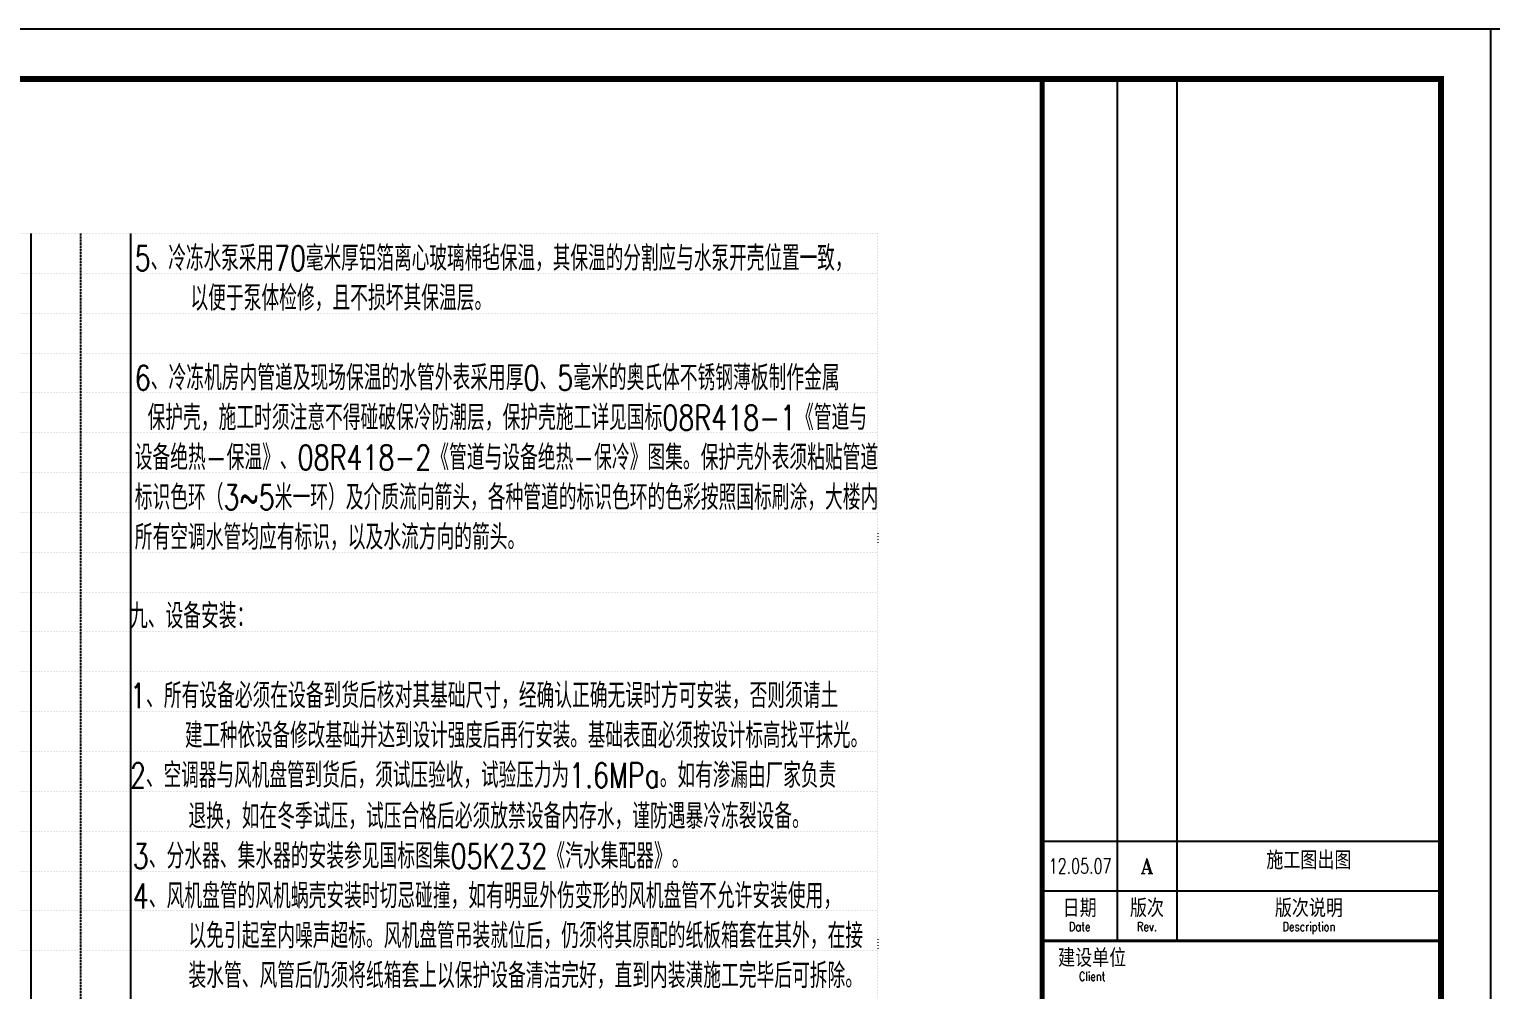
# Model space of a CAD drawing. Extents: x -345393 to -54719, y 203828 to 476815.
# Drawn here: x -206525 to -177193, y 383093 to 402376 of the extents above; entities that cross this region are included whole.
import ezdxf
from ezdxf.enums import TextEntityAlignment as Align

# ---------------------------------------------------------------- set-up
doc = ezdxf.new("R2010")
doc.units = 0
doc.header["$LTSCALE"] = 1000
doc.header["$MEASUREMENT"] = 0
doc.linetypes.add('ACAD_ISO07W100', pattern=[3, 0, -3])
doc.linetypes.add('DASHED', pattern=[0.75, 0.5, -0.25])
doc.layers.get('0').update_dxf_attribs({"color": 252, "linetype": 'CONTINUOUS'})
doc.layers.get('Defpoints').update_dxf_attribs({"color": 252, "linetype": 'CONTINUOUS'})
doc.layers.add('图框', color=252, linetype='CONTINUOUS')
doc.layers.add('暖通-风-说明', color=3, linetype='CONTINUOUS')
doc.styles.add('K-SM1', font='romans.shx', dxfattribs={"width": 0.75, "bigfont": 'tjhztxt.shx'})
doc.styles.add('TKZ1_tjhts.shx', font='tjromant.shx', dxfattribs={"bigfont": 'tjhts.shx'})
doc.styles.add('TKZ2_tjkts.shx', font='tjromant.shx', dxfattribs={"bigfont": 'tjkts.shx'})

# ---------------------------------------------------------------- blocks, each defined once
blk = doc.blocks.new('TJAD_TK_A1')
for p, q in [((1266.38, 940.45), (1266.38, 767.45)), ((1278.38, 940.45), (1278.38, 767.45)), ((1251.38, 777.45), (1263.38, 777.45)), ((1251.38, 777.45), (1331.38, 777.45)), ((1251.38, 767.45), (1331.38, 767.45))]:
    blk.add_line(p, q)
for points, const_width in [([(1251.38, 940.45), (1251.38, 366.45)], 1), ([(1251.38, 767.45), (1331.38, 767.45)], 0.6)]:
    blk.add_lwpolyline(points, dxfattribs=dict(const_width=const_width))
at = {"layer": '图框'}
for p, q in [((1341.38, 950.45), (500.38, 950.45)), ((500.38, 356.45), (500.38, 950.45)), ((1341.38, 356.45), (1341.38, 950.45)), ((1251.38, 787.45), (1331.38, 787.45))]:
    blk.add_line(p, q, dxfattribs=at)
at = {"layer": '图框', "const_width": 1.2}
blk.add_lwpolyline([(1331.38, 940.45), (525.38, 940.45), (525.38, 366.45), (1331.38, 366.45)], close=True, dxfattribs=at)
at = {"style": 'TKZ2_tjkts.shx'}
for s, p in [('日期', (1258.88, 774)), ('版次', (1272.38, 774)), ('版次说明', (1304.88, 774)), ('建设单位', (1261.38, 764))]:
    blk.add_text(s, height=3.6, dxfattribs=at).set_placement(p, align=Align.MIDDLE_CENTER)
at = {"style": 'TKZ2_tjkts.shx', "width": 0.8}
for s, p in [('Date', (1258.88, 770.3)), ('Rev.', (1272.38, 770.3)), ('Description', (1304.88, 770.3)), ('Client', (1261.38, 760.3))]:
    blk.add_text(s, height=1.8, dxfattribs=at).set_placement(p, align=Align.MIDDLE_CENTER)
at = {"layer": '图框', "style": 'TKZ1_tjhts.shx', "width": 0.7}
blk.add_text('12.05.07', height=3, dxfattribs=at).set_placement((1258.96, 782.45), align=Align.MIDDLE_CENTER)
at = {"layer": '图框', "style": 'TKZ1_tjhts.shx'}
for s, height, p in [('A', 3, (1272.38, 782.45)), ('施工图出图', 3.6, (1304.88, 783.61))]:
    blk.add_text(s, height=height, dxfattribs=at).set_placement(p, align=Align.MIDDLE_CENTER)

msp = doc.modelspace()

# ---------------------------------------------------------------- linework, layer by layer
at = {"layer": 'Defpoints', "linetype": 'ACAD_ISO07W100', "ltscale": 0.01}
for p, q in [((-255492.68484, 398276.49767), (-189492.68484, 398276.49767)), ((-189492.68484, 398276.49767), (-189492.68484, 347076.49767)), ((-255492.68484, 397476.49767), (-189492.68484, 397476.49767)), ((-255492.68484, 396676.49767), (-189492.68484, 396676.49767)), ((-255492.68484, 395876.49767), (-189492.68484, 395876.49767)), ((-255492.68484, 395076.49767), (-189492.68484, 395076.49767)), ((-255492.68484, 394276.49767), (-189492.68484, 394276.49767)), ((-255492.68484, 393476.49767), (-189492.68484, 393476.49767)), ((-255492.68484, 392676.49767), (-189492.68484, 392676.49767)), ((-255492.68484, 391876.49767), (-189492.68484, 391876.49767)), ((-255492.68484, 391076.49767), (-189492.68484, 391076.49767)), ((-255492.68484, 390276.49767), (-189492.68484, 390276.49767)), ((-255492.68484, 389476.49767), (-189492.68484, 389476.49767)), ((-255492.68484, 388676.49767), (-189492.68484, 388676.49767)), ((-255492.68484, 387876.49767), (-189492.68484, 387876.49767)), ((-255492.68484, 387076.49767), (-189492.68484, 387076.49767)), ((-255492.68484, 386276.49767), (-189492.68484, 386276.49767)), ((-255492.68484, 385476.49767), (-189492.68484, 385476.49767)), ((-255492.68484, 384676.49767), (-189492.68484, 384676.49767)), ((-255492.68484, 383876.49767), (-189492.68484, 383876.49767))]:
    msp.add_line(p, q, dxfattribs=at)
at = {"layer": 'Defpoints', "ltscale": 0.01}
for p, q in [((-206492.68484, 398276.49767), (-206492.68484, 347076.49767)), ((-204492.68484, 398276.49767), (-204492.68484, 347076.49767))]:
    msp.add_line(p, q, dxfattribs=at)
at = {"layer": 'Defpoints', "color": 1, "linetype": 'DASHED', "ltscale": 0.01}
msp.add_line((-205492.68484, 398276.49767), (-205492.68484, 347076.49767), dxfattribs=at)

# ---------------------------------------------------------------- block references
at = {"layer": '图框', "xscale": 100, "yscale": 100, "zscale": 100}
for p in [(-311330.60052, 307331.57687), (-227230.60052, 307331.57687)]:
    msp.add_blockref('TJAD_TK_A1', p, dxfattribs=at)

# ---------------------------------------------------------------- texts
at = {"layer": '暖通-风-说明', "style": 'K-SM1'}
for s, width, p in [('5、冷冻水泵采用70毫米厚铝箔离心玻璃棉毡保温，其保温的分割应与水泵开壳位置一致，', 0.745, (-204407.04107, 397528.6222)), ('    以便于泵体检修，且不损坏其保温层。', 0.75, (-204407.04107, 396728.6222)), ('九、设备安装：', 0.75, (-204501.54329, 390346.94321)), ('1、所有设备必须在设备到货后核对其基础尺寸，经确认正确无误时方可安装，否则须请土', 0.75, (-204501.54329, 388747.36369)), ('    建工种依设备修改基础并达到设计强度后再行安装。基础表面必须按设计标高找平抹光。', 0.74, (-204501.54329, 387947.36369)), ('2、空调器与风机盘管到货后，须试压验收，试验压力为1.6MPa。如有渗漏由厂家负责', 0.745, (-204501.54329, 387147.36369)), ('    退换，如在冬季试压，试压合格后必须放禁设备内存水，谨防遇暴冷冻裂设备。', 0.75, (-204446.25648, 386326.49759)), ('3、分水器、集水器的安装参见国标图集05K232《汽水集配器》。', 0.75, (-204446.25648, 385526.49759)), ('4、风机盘管的风机蜗壳安装时切忌碰撞，如有明显外伤变形的风机盘管不允许安装使用，', 0.75, (-204446.25648, 384726.49759)), ('    以免引起室内噪声超标。风机盘管吊装就位后，仍须将其原配的纸板箱套在其外，在接', 0.75, (-204446.25648, 383926.49759)), ('    装水管、风管后仍须将纸箱套上以保护设备清洁完好，直到内装潢施工完毕后可拆除。', 0.75, (-204446.25648, 383126.49759))]:
    msp.add_text(s, height=500, dxfattribs=dict(at, width=width)).set_placement(p)
at = {"layer": '暖通-风-说明', "ltscale": 0.5, "insert": (-204407.04107, 395628.6222), "char_height": 500, "width": 15000, "attachment_point": 1, "line_spacing_factor": 0.96, "style": 'K-SM1'}
msp.add_mtext('6、冷冻机房内管道及现场保温的水管外表采用厚0、5毫米的奥氏体不锈钢薄板制作金属     保护壳，施工时须注意不得碰破保冷防潮层，保护壳施工详见国标08R418-1《管道与设备绝热-保温》、08R418-2《管道与设备绝热-保冷》图集。保护壳外表须粘贴管道标识色环（3~5米一环）及介质流向箭头，各种管道的标识色环的色彩按照国标刷涂，大楼内所有空调水管均应有标识，以及水流方向的箭头。', dxfattribs=at)

doc.saveas('drawing.dxf')
